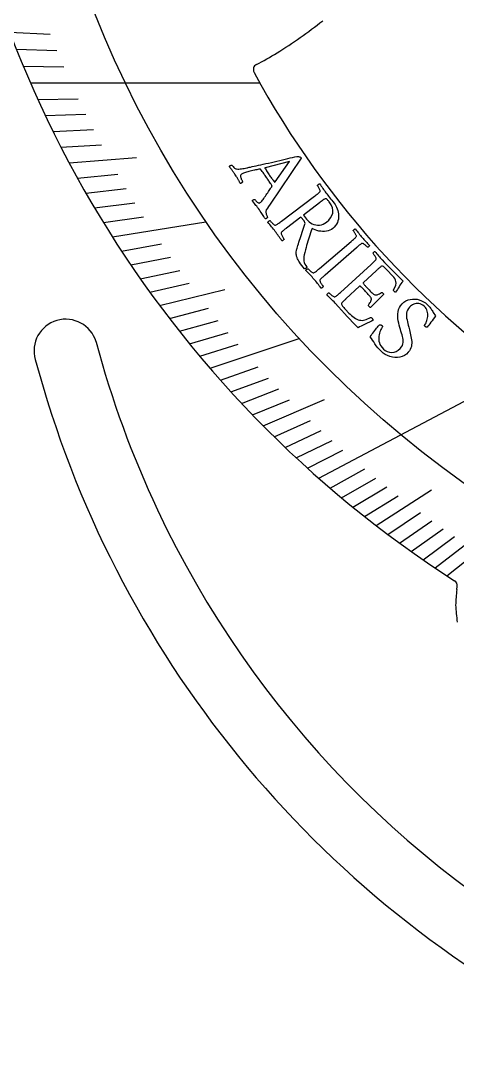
# Model space of a CAD drawing. Header units: millimetres. Extents: x -68 to 68, y -68 to 68.
# Drawn here: x -45.19 to -26.32, y -42.06 to 2.69 of the extents above; entities that cross this region are included whole.
import ezdxf

# ---------------------------------------------------------------- set-up
doc = ezdxf.new("R2010")
doc.units = ezdxf.units.MM
for name, color, linetype in [('CUT_INNER', 6, 'Continuous'), ('CUT_OUTER', 1, 'Continuous'), ('ENGRAVE', 7, 'Continuous'), ('ENGRAVE_FINE', 8, 'Continuous'), ('TEXT', 5, 'Continuous')]:
    doc.layers.add(name, color=color, linetype=linetype)

msp = doc.modelspace()

# ---------------------------------------------------------------- linework, layer by layer
at = {"layer": 'CUT_INNER'}
for points in [[(-41.9361, -11.2022), (-41.9342, -11.208)], [(-26.3439, -21.9168), (-26.3243, -21.7847)]]:
    msp.add_lwpolyline(points, dxfattribs=at)
for centre, radius, start, end in [((-0.0002, -0.0001), 64.9798, 121.35855, 268.567248), ((-0.0004, 19.5457), 48.8539, 133.31217, 237.24056), ((-47.7308, 22.4949), 25.2052, 305.45206, 308.21336), ((-43.5393, 16.6081), 17.9787, 301.61917, 305.45215), ((-40.5487, 11.6773), 12.212, 296.99575, 301.79948), ((-34.888, 0.5751), 0.25, 117.99365, 208.65234), ((-0.0017, 19.544), 39.9598, 208.5352, 236.62445), ((-43.2482, -11.5885), 1.3679, 16.40544, 196.13694), ((0.0856, 0.0357), 43.4981, 194.98029, 205.1714), ((-0.0002, -0.0003), 46.1412, 195.03363, 243.26577), ((0, 0), 43.4055, 205.17681, 243.31241), ((-26.5715, -21.748), 0.25, 351.54129, 57.12891), ((-18.4751, -22.8092), 7.9192, 173.52996, 178.39205), ((-18.9165, -22.2289), 7.4833, 182.74247, 188.40739)]:
    msp.add_arc(centre, radius, start, end, dxfattribs=at)
at = {"layer": 'CUT_OUTER'}
msp.add_circle((0, 0), 68.4, dxfattribs=at)
at = {"layer": 'ENGRAVE'}
for points in [[(-44.7739, 0), (-34.8561, 0)], [(-41.2293, -6.6627), (-37.1851, -6.0091)], [(-37.0095, -12.3453), (-33.1532, -11.0589)], [(-32.3117, -17.0971), (-23.7709, -12.5779)], [(-27.2826, -20.9808), (-24.1464, -18.569)]]:
    msp.add_lwpolyline(points, dxfattribs=at)
msp.add_circle((0, 19.5457), 45.1196, dxfattribs=at)
at = {"layer": 'ENGRAVE_FINE'}
for points in [[(-45.6688, 2.1935), (-43.9191, 2.1095)], [(-45.3803, 1.4524), (-43.6292, 1.3963)], [(-45.0819, 0.7212), (-43.33, 0.6932)], [(-44.4567, -0.7112), (-42.7049, -0.6832)], [(-44.1305, -1.4124), (-42.3794, -1.3563)], [(-43.7955, -2.1035), (-42.0459, -2.0195)], [(-43.4522, -2.7847), (-41.7044, -2.6727)], [(-43.1006, -3.4559), (-40.185, -3.2221)], [(-42.7412, -4.1171), (-40.9988, -3.9492)], [(-42.3741, -4.7683), (-40.6352, -4.5727)], [(-41.9996, -5.4097), (-40.2647, -5.1862)], [(-41.6179, -6.0411), (-39.8876, -5.7899)], [(-40.834, -7.2744), (-39.1143, -6.968)], [(-40.4323, -7.8764), (-38.7187, -7.5425)], [(-40.0242, -8.4686), (-38.3173, -8.1074)], [(-39.6101, -9.0511), (-37.9104, -8.6627)], [(-39.1902, -9.6239), (-36.3641, -8.9299)], [(-38.7646, -10.1872), (-37.0808, -9.7447)], [(-38.3335, -10.7409), (-36.6585, -10.2715)], [(-37.8972, -11.2851), (-36.2314, -10.7891)], [(-37.4558, -11.8199), (-35.7997, -11.2973)], [(-36.5584, -12.8614), (-34.9234, -12.2862)], [(-36.1028, -13.3682), (-34.479, -12.7669)], [(-35.6428, -13.8658), (-34.0308, -13.2387)], [(-35.1785, -14.3543), (-33.5787, -13.7016)], [(-34.7101, -14.8337), (-32.0601, -13.7012)], [(-34.2378, -15.3042), (-32.664, -14.6007)], [(-33.7616, -15.7656), (-32.2015, -15.0371)], [(-33.2818, -16.2182), (-31.7359, -15.4649)], [(-32.7984, -16.662), (-31.2672, -15.8841)], [(-31.8216, -17.5234), (-30.3211, -16.6971)], [(-31.3284, -17.9412), (-29.8439, -17.091)], [(-30.8322, -18.3504), (-29.3642, -17.4766)], [(-30.333, -18.7511), (-28.882, -17.8541)], [(-29.8311, -19.1434), (-27.4379, -17.6076)], [(-29.3264, -19.5273), (-27.9105, -18.5845)], [(-28.8191, -19.9029), (-27.4215, -18.9377)], [(-28.3093, -20.2704), (-26.9303, -19.283)], [(-27.7971, -20.6296), (-26.4372, -19.6204)], [(-26.7659, -21.3239), (-25.4454, -20.2719)]]:
    msp.add_lwpolyline(points, dxfattribs=at)
at = {"layer": 'TEXT'}
for points in [[(-35.4236, -3.6748), (-35.4167, -3.6733), (-35.396, -3.6689), (-35.3614, -3.6615), (-35.313, -3.6512), (-35.2528, -3.6383), (-35.1829, -3.623), (-35.1032, -3.6054), (-35.0137, -3.5854), (-34.9167, -3.5637), (-34.8141, -3.541), (-34.7061, -3.5174), (-34.5925, -3.4927), (-34.4755, -3.467), (-34.357, -3.4405), (-34.2372, -3.413), (-34.116, -3.3847), (-33.9954, -3.3561), (-33.8773, -3.3279), (-33.7618, -3.3003), (-33.6488, -3.2732), (-33.5404, -3.2471), (-33.4388, -3.2225), (-33.3438, -3.1994), (-33.2556, -3.1779), (-33.2349, -3.1767), (-33.2106, -3.1789), (-33.1827, -3.1845), (-33.1511, -3.1935), (-33.1208, -3.2043), (-33.0969, -3.2154), (-33.0793, -3.2268), (-33.068, -3.2385), (-33.066, -3.2416), (-33.0646, -3.2442), (-33.064, -3.2464), (-33.0639, -3.2481), (-33.0641, -3.25), (-33.0641, -3.2526), (-33.0639, -3.256), (-33.0634, -3.2602), (-34.4158, -5.2398), (-34.4808, -5.3391), (-34.529, -5.4138), (-34.5605, -5.4638), (-34.5754, -5.489), (-34.586, -5.5134), (-34.5923, -5.541), (-34.5941, -5.5718), (-34.5916, -5.6059), (-34.5859, -5.6409), (-34.5783, -5.6745), (-34.5686, -5.7067), (-34.5569, -5.7374), (-34.5452, -5.7646), (-34.5354, -5.786), (-34.5274, -5.8016), (-34.5213, -5.8116), (-34.5268, -5.8248), (-34.5362, -5.8375), (-34.5497, -5.8498), (-34.5672, -5.8616), (-34.5849, -5.8719), (-34.5989, -5.8794), (-34.6092, -5.8843), (-34.6158, -5.8864), (-34.649, -5.834), (-34.6805, -5.7844), (-34.7102, -5.7375), (-34.7381, -5.6934), (-34.7669, -5.649), (-34.7991, -5.601), (-34.8349, -5.5494), (-34.8741, -5.4942), (-34.916, -5.4364), (-34.9548, -5.3842), (-34.9905, -5.3375), (-35.0232, -5.2963), (-35.0563, -5.2555), (-35.0931, -5.2095), (-35.1338, -5.1586), (-35.1782, -5.1025), (-35.1742, -5.0905), (-35.1661, -5.0786), (-35.1539, -5.0669), (-35.1377, -5.0554), (-35.1202, -5.0457), (-35.1043, -5.0394), (-35.0899, -5.0365), (-35.0771, -5.037), (-35.0634, -5.0548), (-35.0451, -5.076), (-35.0221, -5.1006), (-34.9943, -5.1285), (-34.9656, -5.155), (-34.9395, -5.1754), (-34.9161, -5.1896), (-34.8954, -5.1976), (-34.8826, -5.198), (-34.8685, -5.1946), (-34.853, -5.1877), (-34.8361, -5.177), (-34.8186, -5.1624), (-34.7977, -5.1411), (-34.7733, -5.1129), (-34.7455, -5.078), (-34.7152, -5.0381), (-34.6837, -4.995), (-34.6507, -4.9487), (-34.6164, -4.8991), (-34.5818, -4.8482), (-34.5477, -4.7978), (-34.5143, -4.7478), (-34.4815, -4.6984), (-34.4504, -4.6515), (-34.4222, -4.6088), (-34.3968, -4.5706), (-34.3743, -4.5366), (-34.3559, -4.5088), (-34.3427, -4.489), (-34.3347, -4.4771), (-34.3321, -4.4731), (-34.332, -4.4724), (-34.3316, -4.4701), (-34.3309, -4.4664), (-34.33, -4.4612), (-34.3293, -4.4555), (-34.3296, -4.4505), (-34.3307, -4.446), (-34.3327, -4.4422), (-34.3506, -4.4133), (-34.371, -4.3816), (-34.394, -4.3472), (-34.4195, -4.3099), (-34.4459, -4.2719), (-34.4712, -4.2352), (-34.4956, -4.1997), (-34.5191, -4.1656), (-34.5252, -4.1568), (-34.5312, -4.148), (-34.5373, -4.1392), (-34.5433, -4.1303), (-34.5492, -4.1217), (-34.5548, -4.1136), (-34.5601, -4.1059), (-34.565, -4.0986), (-34.6, -4.0477), (-34.6323, -4.0009), (-34.6622, -3.9581), (-34.6895, -3.9195), (-34.7176, -3.8805), (-34.75, -3.8365), (-34.7865, -3.7877), (-34.8273, -3.7339), (-34.8289, -3.7321), (-34.8316, -3.7303), (-34.8352, -3.7285), (-34.8398, -3.7268), (-34.8442, -3.7252), (-34.8473, -3.7241), (-34.8492, -3.7235), (-34.8499, -3.7232), (-34.8555, -3.7246), (-34.8722, -3.7285), (-34.9002, -3.7351), (-34.9393, -3.7443), (-34.9861, -3.7552), (-35.0372, -3.767), (-35.0926, -3.7796), (-35.1523, -3.7931), (-35.2129, -3.807), (-35.2713, -3.8209), (-35.3274, -3.8348), (-35.3811, -3.8488), (-35.434, -3.8625), (-35.4813, -3.8767), (-35.5231, -3.8915), (-35.5594, -3.9068), (-35.591, -3.9219), (-35.6187, -3.9361), (-35.6425, -3.9493), (-35.6624, -3.9616), (-35.6788, -3.9775), (-35.6886, -3.9991), (-35.6916, -4.0265), (-35.688, -4.0596), (-35.6798, -4.0951), (-35.6692, -4.1297), (-35.6563, -4.1635), (-35.6411, -4.1963), (-35.6261, -4.2256), (-35.614, -4.2486), (-35.6048, -4.2653), (-35.5985, -4.2757), (-35.6017, -4.2827), (-35.609, -4.2919), (-35.6204, -4.3032), (-35.6359, -4.3165), (-35.6526, -4.3294), (-35.6679, -4.3392), (-35.6816, -4.3461), (-35.6937, -4.35), (-35.7143, -4.3154), (-35.7331, -4.2833), (-35.7502, -4.2537), (-35.7656, -4.2266), (-35.7802, -4.2008), (-35.7948, -4.1749), (-35.8093, -4.1491), (-35.8239, -4.1232), (-35.8399, -4.0955), (-35.8589, -4.0642), (-35.8809, -4.0293), (-35.9058, -3.9908), (-35.9314, -3.9522), (-35.9553, -3.9171), (-35.9775, -3.8855), (-35.9981, -3.8574), (-36.0178, -3.831), (-36.0375, -3.8045), (-36.0572, -3.7781), (-36.0768, -3.7517), (-36.0977, -3.7234), (-36.1208, -3.6913), (-36.1463, -3.6556), (-36.1742, -3.6162), (-36.1707, -3.6094), (-36.1628, -3.601), (-36.1504, -3.5912), (-36.1336, -3.5798), (-36.1155, -3.5689), (-36.0994, -3.5605), (-36.0851, -3.5546), (-36.0727, -3.5512), (-36.0593, -3.57), (-36.04, -3.5932), (-36.0151, -3.6209), (-35.9844, -3.6529), (-35.9517, -3.683), (-35.9207, -3.7048), (-35.8916, -3.7183), (-35.8644, -3.7236), (-35.8119, -3.7271), (-35.7588, -3.7271), (-35.705, -3.7238), (-35.6505, -3.7169), (-35.5952, -3.7079), (-35.539, -3.6979), (-35.4818, -3.6868), (-35.4236, -3.6748)], [(-33.5683, -3.4067), (-34.626, -3.671), (-34.6264, -3.6714), (-34.6275, -3.6726), (-34.6293, -3.6747), (-34.6319, -3.6776), (-34.6344, -3.6807), (-34.6358, -3.6834), (-34.6362, -3.6857), (-34.6355, -3.6877), (-34.6135, -3.724), (-34.5891, -3.7635), (-34.5621, -3.8062), (-34.5326, -3.8519), (-34.5032, -3.8968), (-34.4768, -3.9369), (-34.4532, -3.9723), (-34.4325, -4.0028), (-34.4053, -4.042), (-34.3789, -4.079), (-34.3535, -4.1137), (-34.3289, -4.146), (-34.3042, -4.178), (-34.2784, -4.2114), (-34.2515, -4.2464), (-34.2235, -4.2828), (-34.2208, -4.2856), (-34.2174, -4.287), (-34.2133, -4.2869), (-34.2086, -4.2854), (-34.2042, -4.2835), (-34.2011, -4.2821), (-34.1992, -4.2813), (-34.1986, -4.281)], [(-31.644, -5.1991), (-31.6042, -5.2546), (-31.5684, -5.3145), (-31.5365, -5.3788), (-31.5085, -5.4476), (-31.4853, -5.5192), (-31.4679, -5.5919), (-31.4563, -5.6658), (-31.4505, -5.7408), (-31.4516, -5.816), (-31.4607, -5.8901), (-31.4778, -5.9633), (-31.5029, -6.0354), (-31.5371, -6.1053), (-31.5814, -6.1716), (-31.636, -6.2342), (-31.7009, -6.2931), (-31.7621, -6.3364), (-31.8289, -6.371), (-31.9013, -6.397), (-31.9795, -6.4143), (-32.0606, -6.4236), (-32.1421, -6.4254), (-32.2239, -6.4199), (-32.3061, -6.407), (-32.3859, -6.3874), (-32.4607, -6.3619), (-32.5305, -6.3305), (-32.5951, -6.2932), (-32.632, -6.3925), (-32.6665, -6.4886), (-32.6985, -6.5818), (-32.728, -6.6718), (-32.7558, -6.7607), (-32.7826, -6.8504), (-32.8083, -6.9409), (-32.8329, -7.0321), (-32.8574, -7.1263), (-32.8828, -7.2257), (-32.9091, -7.3303), (-32.9362, -7.4401), (-32.9503, -7.512), (-32.9572, -7.5806), (-32.957, -7.646), (-32.9497, -7.708), (-32.9338, -7.7698), (-32.9078, -7.8343), (-32.8717, -7.9015), (-32.8256, -7.9714), (-32.829, -7.9836), (-32.8375, -7.9957), (-32.8509, -8.0077), (-32.8694, -8.0196), (-32.8883, -8.0301), (-32.9032, -8.0379), (-32.914, -8.043), (-32.9207, -8.0454), (-32.986, -7.9659), (-33.0439, -7.8919), (-33.0944, -7.8236), (-33.1375, -7.761), (-33.1736, -7.7046), (-33.2029, -7.6551), (-33.2254, -7.6125), (-33.2412, -7.5768), (-33.2488, -7.552), (-33.2573, -7.5222), (-33.2667, -7.4874), (-33.2769, -7.4478), (-33.2845, -7.4036), (-33.286, -7.3553), (-33.2815, -7.3029), (-33.2709, -7.2464), (-33.2643, -7.2208), (-33.2547, -7.1859), (-33.2423, -7.1416), (-33.2269, -7.0882), (-33.209, -7.0272), (-33.1887, -6.9603), (-33.1662, -6.8876), (-33.1414, -6.8091), (-33.1149, -6.7264), (-33.0874, -6.6409), (-33.0588, -6.5528), (-33.0292, -6.4621), (-32.9989, -6.3708), (-32.9684, -6.2809), (-32.9377, -6.1925), (-32.9068, -6.1055), (-32.9018, -6.0752), (-32.9064, -6.0431), (-32.9206, -6.009), (-32.9444, -5.973), (-33.0769, -5.8011), (-33.6984, -6.2774), (-33.7036, -6.2813), (-33.7087, -6.2852), (-33.7138, -6.2892), (-33.7189, -6.2931), (-33.724, -6.297), (-33.7292, -6.3009), (-33.7343, -6.3049), (-33.7394, -6.3088), (-33.771, -6.3332), (-33.801, -6.3567), (-33.8293, -6.3792), (-33.8559, -6.4008), (-33.8801, -6.4216), (-33.9012, -6.4417), (-33.919, -6.461), (-33.9337, -6.4797), (-33.9374, -6.4921), (-33.9366, -6.5094), (-33.9314, -6.5316), (-33.9218, -6.5587), (-33.9091, -6.5882), (-33.8946, -6.6178), (-33.8784, -6.6473), (-33.8604, -6.677), (-33.8429, -6.7042), (-33.8281, -6.7266), (-33.8159, -6.7442), (-33.8065, -6.7569), (-33.811, -6.7678), (-33.8188, -6.7796), (-33.83, -6.7924), (-33.8447, -6.806), (-33.8604, -6.8181), (-33.8752, -6.8263), (-33.8889, -6.8306), (-33.9016, -6.8309), (-33.9383, -6.7769), (-33.9742, -6.7242), (-34.0094, -6.6726), (-34.0439, -6.6222), (-34.0786, -6.5724), (-34.1144, -6.5223), (-34.1513, -6.472), (-34.1892, -6.4215), (-34.2268, -6.3726), (-34.2652, -6.3238), (-34.3046, -6.2749), (-34.3449, -6.226), (-34.3859, -6.1769), (-34.4273, -6.1275), (-34.4692, -6.0777), (-34.5116, -6.0276), (-34.5079, -6.0154), (-34.5001, -6.0034), (-34.4882, -5.9914), (-34.4723, -5.9794), (-34.4553, -5.969), (-34.44, -5.9616), (-34.4265, -5.9572), (-34.4148, -5.9559), (-34.4051, -5.9683), (-34.3914, -5.9847), (-34.3738, -6.005), (-34.3523, -6.0292), (-34.3285, -6.0546), (-34.3041, -6.0785), (-34.2791, -6.101), (-34.2535, -6.1219), (-34.2296, -6.139), (-34.2097, -6.1498), (-34.1938, -6.1544), (-34.1819, -6.1528), (-34.1551, -6.1424), (-34.1264, -6.1281), (-34.0959, -6.1101), (-34.0635, -6.0883), (-34.0296, -6.064), (-33.9946, -6.0385), (-33.9585, -6.0118), (-33.9213, -5.984), (-32.4902, -4.9017), (-32.453, -4.8736), (-32.417, -4.846), (-32.3823, -4.8191), (-32.3488, -4.7927), (-32.318, -4.7672), (-32.2916, -4.7426), (-32.2695, -4.719), (-32.2516, -4.6964), (-32.2453, -4.6847), (-32.2444, -4.6685), (-32.249, -4.6476), (-32.259, -4.6221), (-32.2722, -4.5944), (-32.2863, -4.5668), (-32.3013, -4.5392), (-32.3173, -4.5117), (-32.3326, -4.4864), (-32.3456, -4.4654), (-32.3564, -4.4489), (-32.3649, -4.4368), (-32.3599, -4.4263), (-32.3517, -4.4149), (-32.34, -4.4026), (-32.325, -4.3894), (-32.3089, -4.3777), (-32.2941, -4.3697), (-32.2805, -4.3655), (-32.2681, -4.3651), (-32.2335, -4.4155), (-32.1995, -4.4655), (-32.1661, -4.5149), (-32.1333, -4.5639), (-32.1005, -4.6122), (-32.0672, -4.6598), (-32.0333, -4.7066), (-31.9988, -4.7527), (-31.9619, -4.8008), (-31.9231, -4.8504), (-31.8823, -4.9014), (-31.8397, -4.9538), (-31.7948, -5.009), (-31.7472, -5.0683), (-31.6969, -5.1316), (-31.644, -5.1991)], [(-31.9699, -6.0216), (-31.8728, -5.9325), (-31.7965, -5.8371), (-31.7409, -5.7356), (-31.7059, -5.6279), (-31.6971, -5.5148), (-31.7201, -5.3966), (-31.7748, -5.2732), (-31.8611, -5.1443), (-31.8742, -5.1278), (-31.8906, -5.1079), (-31.9105, -5.0844), (-31.9337, -5.0573), (-31.9575, -5.0326), (-31.979, -5.0162), (-31.9981, -5.008), (-32.015, -5.0081), (-32.0375, -5.0161), (-32.0642, -5.0296), (-32.0952, -5.0487), (-32.1304, -5.0732), (-32.1678, -5.1007), (-32.2052, -5.1286), (-32.2427, -5.1568), (-32.2803, -5.1854), (-32.9744, -5.7226), (-32.8398, -5.8973), (-32.7872, -5.9573), (-32.7283, -6.01), (-32.663, -6.0553), (-32.5914, -6.0931), (-32.5157, -6.1222), (-32.4383, -6.1413), (-32.359, -6.1504), (-32.278, -6.1494), (-32.1973, -6.1369), (-32.1191, -6.1114), (-32.0433, -6.073), (-31.9699, -6.0216)], [(-30.4324, -6.6879), (-30.3935, -6.7324), (-30.3544, -6.7757), (-30.3152, -6.8178), (-30.2757, -6.8588), (-30.2359, -6.8997), (-30.1953, -6.9417), (-30.1541, -6.9848), (-30.1121, -7.029), (-30.1151, -7.041), (-30.1221, -7.0535), (-30.133, -7.0663), (-30.1478, -7.0796), (-30.1638, -7.0915), (-30.1783, -7.1003), (-30.1911, -7.1061), (-30.2025, -7.1087), (-30.2126, -7.0978), (-30.2268, -7.0835), (-30.245, -7.066), (-30.2671, -7.045), (-30.2912, -7.0231), (-30.3152, -7.0024), (-30.3392, -6.983), (-30.363, -6.9649), (-30.3854, -6.9503), (-30.4049, -6.9414), (-30.4216, -6.9382), (-30.4355, -6.9407), (-30.4566, -6.9517), (-30.4792, -6.9658), (-30.5035, -6.983), (-30.5294, -7.0032), (-30.5565, -7.0257), (-30.5848, -7.0494), (-30.614, -7.0743), (-30.6443, -7.1005), (-30.6492, -7.1047), (-30.6541, -7.109), (-30.659, -7.1132), (-30.6638, -7.1174), (-30.6687, -7.1217), (-30.6736, -7.1259), (-30.6784, -7.1301), (-30.6833, -7.1344), (-32.0372, -8.3117), (-32.0421, -8.3159), (-32.047, -8.3201), (-32.0518, -8.3244), (-32.0567, -8.3286), (-32.0616, -8.3328), (-32.0664, -8.3371), (-32.0713, -8.3413), (-32.0762, -8.3455), (-32.1062, -8.3718), (-32.1347, -8.3971), (-32.1615, -8.4214), (-32.1868, -8.4446), (-32.2097, -8.4668), (-32.2294, -8.4882), (-32.246, -8.5086), (-32.2595, -8.5281), (-32.2624, -8.5408), (-32.2606, -8.558), (-32.2541, -8.5798), (-32.2428, -8.6062), (-32.2283, -8.6349), (-32.212, -8.6635), (-32.194, -8.692), (-32.1742, -8.7205), (-32.155, -8.7466), (-32.1388, -8.768), (-32.1256, -8.7848), (-32.1155, -8.7969), (-32.1192, -8.8081), (-32.1263, -8.8204), (-32.1367, -8.8338), (-32.1505, -8.8483), (-32.1655, -8.8614), (-32.1797, -8.8705), (-32.1931, -8.8756), (-32.2058, -8.8767), (-32.2457, -8.8251), (-32.2848, -8.7746), (-32.3232, -8.7253), (-32.3607, -8.6772), (-32.3985, -8.6296), (-32.4373, -8.5818), (-32.4772, -8.5339), (-32.5181, -8.4858), (-32.5586, -8.4394), (-32.6001, -8.393), (-32.6424, -8.3466), (-32.6856, -8.3003), (-32.7295, -8.2539), (-32.774, -8.2071), (-32.8189, -8.16), (-32.8643, -8.1126), (-32.8613, -8.1003), (-32.8543, -8.0877), (-32.8432, -8.075), (-32.8281, -8.0621), (-32.8117, -8.0506), (-32.7969, -8.0423), (-32.7837, -8.0371), (-32.7721, -8.035), (-32.7616, -8.0469), (-32.7469, -8.0624), (-32.7281, -8.0816), (-32.7052, -8.1044), (-32.6798, -8.1283), (-32.654, -8.1506), (-32.6277, -8.1715), (-32.6009, -8.1908), (-32.576, -8.2064), (-32.5554, -8.2159), (-32.5393, -8.2196), (-32.5275, -8.2172), (-32.5014, -8.2051), (-32.4736, -8.1892), (-32.4443, -8.1693), (-32.4133, -8.1455), (-32.381, -8.1192), (-32.3476, -8.0916), (-32.3132, -8.0627), (-32.2778, -8.0326), (-30.9137, -6.8671), (-30.8783, -6.8367), (-30.8441, -6.807), (-30.8111, -6.7779), (-30.7793, -6.7495), (-30.7502, -6.7221), (-30.7253, -6.696), (-30.7047, -6.6711), (-30.6883, -6.6474), (-30.6827, -6.6353), (-30.6828, -6.619), (-30.6886, -6.5985), (-30.7002, -6.5737), (-30.7152, -6.5468), (-30.7312, -6.5197), (-30.7484, -6.4927), (-30.7666, -6.4655), (-30.784, -6.4405), (-30.7987, -6.4199), (-30.8107, -6.4038), (-30.82, -6.3922), (-30.8157, -6.3813), (-30.8082, -6.3694), (-30.7973, -6.3565), (-30.7832, -6.3424), (-30.7679, -6.3297), (-30.7535, -6.3208), (-30.7402, -6.3158), (-30.7278, -6.3146), (-30.6901, -6.3629), (-30.6528, -6.4109), (-30.616, -6.4587), (-30.5797, -6.5062), (-30.5434, -6.5531), (-30.5068, -6.599), (-30.4698, -6.6439), (-30.4324, -6.6879)], [(-29.5704, -7.656), (-29.4713, -7.762), (-29.3658, -7.8719), (-29.2538, -7.9855), (-29.1353, -8.1027), (-29.0145, -8.2212), (-28.8958, -8.3389), (-28.7793, -8.4557), (-28.6648, -8.5718), (-28.7128, -8.6342), (-28.7573, -8.6956), (-28.7984, -8.7558), (-28.8361, -8.8149), (-28.8726, -8.8737), (-28.9102, -8.9329), (-28.9488, -8.9924), (-28.9886, -9.0524), (-29.0039, -9.0504), (-29.0198, -9.0438), (-29.0364, -9.0327), (-29.0536, -9.0172), (-29.069, -8.9988), (-29.0773, -8.9822), (-29.0786, -8.9675), (-29.0728, -8.9545), (-29.016, -8.8477), (-28.9803, -8.7523), (-28.9656, -8.6684), (-28.972, -8.5958), (-28.9938, -8.5301), (-29.0252, -8.4666), (-29.0663, -8.4054), (-29.117, -8.3464), (-29.3551, -8.0956), (-29.3654, -8.0849), (-29.3795, -8.0705), (-29.3972, -8.0526), (-29.4187, -8.0311), (-29.4419, -8.0084), (-29.4651, -7.9871), (-29.488, -7.967), (-29.5109, -7.9482), (-29.5322, -7.9328), (-29.5504, -7.9231), (-29.5657, -7.9189), (-29.5778, -7.9204), (-29.5986, -7.9321), (-29.6208, -7.9469), (-29.6445, -7.9649), (-29.6697, -7.986), (-29.6957, -8.0089), (-29.722, -8.0324), (-29.7485, -8.0564), (-29.7752, -8.081), (-29.7856, -8.0907), (-29.7949, -8.0993), (-29.8029, -8.1068), (-29.8098, -8.1132), (-30.3839, -8.6458), (-30.3873, -8.6536), (-30.3848, -8.6654), (-30.3764, -8.6811), (-30.3622, -8.7008), (-30.3443, -8.7228), (-30.3249, -8.7456), (-30.304, -8.7691), (-30.2816, -8.7935), (-30.1336, -8.9508), (-30.0851, -9.0012), (-30.0413, -9.0449), (-30.0024, -9.0819), (-29.9683, -9.1121), (-29.9376, -9.136), (-29.9088, -9.154), (-29.8819, -9.1661), (-29.8569, -9.1723), (-29.8322, -9.1735), (-29.8063, -9.1706), (-29.7792, -9.1635), (-29.7508, -9.1522), (-29.7197, -9.1372), (-29.6843, -9.1189), (-29.6448, -9.0971), (-29.601, -9.072), (-29.5879, -9.0666), (-29.5731, -9.0684), (-29.5566, -9.0773), (-29.5384, -9.0933), (-29.5231, -9.111), (-29.5123, -9.1279), (-29.506, -9.1441), (-29.5041, -9.1595), (-30.0715, -9.7116), (-30.0844, -9.7092), (-30.0987, -9.7022), (-30.1145, -9.6906), (-30.1316, -9.6744), (-30.1465, -9.6564), (-30.1553, -9.6392), (-30.158, -9.6228), (-30.1547, -9.6073), (-30.1243, -9.558), (-30.099, -9.5156), (-30.0787, -9.4799), (-30.0635, -9.4509), (-30.0522, -9.427), (-30.0435, -9.4065), (-30.0376, -9.3894), (-30.0345, -9.3756), (-30.0332, -9.3635), (-30.0331, -9.3514), (-30.0342, -9.3393), (-30.0363, -9.3272), (-30.0403, -9.3115), (-30.0501, -9.2918), (-30.0657, -9.268), (-30.0869, -9.2402), (-30.1119, -9.2098), (-30.1385, -9.1784), (-30.1667, -9.1461), (-30.1965, -9.1127), (-30.2268, -9.0794), (-30.2564, -9.0472), (-30.2852, -9.0161), (-30.3132, -8.9861), (-30.3329, -8.9654), (-30.354, -8.9435), (-30.3766, -8.9204), (-30.4006, -8.8961), (-30.4247, -8.8723), (-30.4476, -8.8506), (-30.4692, -8.831), (-30.4895, -8.8134), (-30.5078, -8.7999), (-30.523, -8.7924), (-30.5354, -8.7907), (-30.5447, -8.7951), (-31.1314, -9.3394), (-31.1349, -9.3427), (-31.1393, -9.3467), (-31.1444, -9.3515), (-31.1503, -9.357), (-31.1739, -9.379), (-31.2004, -9.4042), (-31.2299, -9.4325), (-31.2624, -9.4639), (-31.2919, -9.4941), (-31.3127, -9.5188), (-31.3247, -9.5379), (-31.3279, -9.5515), (-31.3221, -9.5776), (-31.3125, -9.6035), (-31.299, -9.6292), (-31.2817, -9.6547), (-31.2591, -9.6831), (-31.2297, -9.7174), (-31.1934, -9.7578), (-31.1504, -9.8041), (-31.0092, -9.9533), (-30.9553, -10.0071), (-30.8989, -10.0579), (-30.8401, -10.1055), (-30.779, -10.1501), (-30.718, -10.1891), (-30.6601, -10.2203), (-30.6051, -10.2437), (-30.5532, -10.2592), (-30.4961, -10.2697), (-30.4381, -10.2716), (-30.3791, -10.2647), (-30.3191, -10.2492), (-30.258, -10.2283), (-30.1956, -10.2052), (-30.132, -10.18), (-30.067, -10.1526), (-30.054, -10.1497), (-30.0395, -10.1528), (-30.0236, -10.1621), (-30.0061, -10.1774), (-29.9822, -10.2038), (-29.9652, -10.2279), (-29.9549, -10.2496), (-29.9515, -10.2691), (-30.0353, -10.3088), (-30.122, -10.3493), (-30.2116, -10.3907), (-30.3042, -10.4329), (-30.3936, -10.4751), (-30.4738, -10.5168), (-30.5446, -10.558), (-30.606, -10.5987), (-30.7267, -10.4749), (-30.8458, -10.3502), (-30.9632, -10.2247), (-31.079, -10.0983), (-31.1978, -9.9678), (-31.3244, -9.8295), (-31.4586, -9.6834), (-31.6003, -9.5293), (-31.6497, -9.4761), (-31.6971, -9.4262), (-31.7423, -9.3795), (-31.7856, -9.3362), (-31.8278, -9.2939), (-31.8701, -9.2501), (-31.9125, -9.2049), (-31.955, -9.1584), (-31.9524, -9.1459), (-31.9458, -9.1332), (-31.9351, -9.1201), (-31.9204, -9.1067), (-31.9044, -9.0947), (-31.8899, -9.0859), (-31.8769, -9.0803), (-31.8654, -9.0778), (-31.8545, -9.0894), (-31.8393, -9.1044), (-31.8199, -9.123), (-31.7962, -9.145), (-31.7701, -9.1681), (-31.7436, -9.1896), (-31.7166, -9.2096), (-31.6892, -9.228), (-31.6638, -9.2427), (-31.6429, -9.2517), (-31.6267, -9.2548), (-31.615, -9.252), (-31.5893, -9.2391), (-31.5621, -9.2223), (-31.5334, -9.2015), (-31.5032, -9.1767), (-31.4717, -9.1493), (-31.4393, -9.1206), (-31.4058, -9.0907), (-31.3714, -9.0594), (-30.0456, -7.8506), (-30.0112, -7.819), (-29.978, -7.7882), (-29.9459, -7.7581), (-29.915, -7.7287), (-29.8868, -7.7004), (-29.8628, -7.6734), (-29.843, -7.6479), (-29.8274, -7.6237), (-29.8221, -7.6115), (-29.8228, -7.5952), (-29.8293, -7.5748), (-29.8417, -7.5504), (-29.8575, -7.524), (-29.8744, -7.4975), (-29.8924, -7.471), (-29.9115, -7.4444), (-29.9297, -7.42), (-29.9451, -7.3999), (-29.9576, -7.3842), (-29.9673, -7.3728), (-29.9634, -7.3619), (-29.9562, -7.3498), (-29.9457, -7.3364), (-29.9321, -7.3219), (-29.9172, -7.3087), (-29.9031, -7.2994), (-29.89, -7.2939), (-29.8776, -7.2923), (-29.8384, -7.3394), (-29.7996, -7.3862), (-29.7612, -7.4328), (-29.7234, -7.4791), (-29.6856, -7.5248), (-29.6475, -7.5695), (-29.6091, -7.6132), (-29.5704, -7.656)], [(-27.6241, -9.583), (-27.5806, -9.6255), (-27.5422, -9.6656), (-27.509, -9.7034), (-27.4809, -9.7388), (-27.4556, -9.7737), (-27.4309, -9.8099), (-27.4067, -9.8474), (-27.3829, -9.8863), (-27.3578, -9.928), (-27.3293, -9.9742), (-27.2976, -10.0248), (-27.2625, -10.0798), (-27.3097, -10.1483), (-27.3587, -10.2171), (-27.4096, -10.2859), (-27.4622, -10.3549), (-27.5126, -10.4195), (-27.5564, -10.4751), (-27.5937, -10.5217), (-27.6245, -10.5593), (-27.6315, -10.5666), (-27.6411, -10.5697), (-27.6532, -10.5686), (-27.6678, -10.5634), (-27.6827, -10.556), (-27.6956, -10.5488), (-27.7063, -10.5416), (-27.7151, -10.5345), (-27.7245, -10.5244), (-27.7313, -10.5137), (-27.7355, -10.5025), (-27.7371, -10.4907), (-27.7144, -10.4569), (-27.6925, -10.4178), (-27.6714, -10.3735), (-27.6512, -10.3241), (-27.6331, -10.2712), (-27.6186, -10.2165), (-27.6076, -10.1599), (-27.6001, -10.1015), (-27.597, -10.0425), (-27.5992, -9.9839), (-27.6067, -9.9259), (-27.6194, -9.8684), (-27.6387, -9.8128), (-27.6657, -9.7606), (-27.7003, -9.7117), (-27.7427, -9.6662), (-27.8023, -9.6158), (-27.8618, -9.5779), (-27.9213, -9.5526), (-27.9807, -9.5398), (-28.0393, -9.5372), (-28.0961, -9.5421), (-28.1511, -9.5548), (-28.2043, -9.5752), (-28.2546, -9.601), (-28.3007, -9.63), (-28.3428, -9.6622), (-28.3809, -9.6977), (-28.433, -9.7591), (-28.4726, -9.823), (-28.4996, -9.8893), (-28.5139, -9.9581), (-28.5187, -10.029), (-28.5169, -10.1017), (-28.5086, -10.1761), (-28.4937, -10.2521), (-28.4755, -10.3293), (-28.4573, -10.4071), (-28.4392, -10.4855), (-28.421, -10.5645), (-28.4058, -10.6243), (-28.3896, -10.6871), (-28.3726, -10.7529), (-28.3545, -10.8217), (-28.337, -10.8924), (-28.3217, -10.9639), (-28.3084, -11.0364), (-28.2972, -11.1097), (-28.2901, -11.183), (-28.2892, -11.2553), (-28.2944, -11.3266), (-28.3058, -11.3969), (-28.325, -11.4651), (-28.3536, -11.5302), (-28.3916, -11.5922), (-28.439, -11.651), (-28.5195, -11.7274), (-28.6072, -11.7881), (-28.7023, -11.8329), (-28.8048, -11.8617), (-28.9112, -11.8757), (-29.0179, -11.8761), (-29.125, -11.8627), (-29.2324, -11.8356), (-29.3368, -11.796), (-29.4352, -11.7452), (-29.5273, -11.6833), (-29.6132, -11.6102), (-29.6883, -11.5346), (-29.7577, -11.4558), (-29.8215, -11.3739), (-29.8795, -11.2891), (-29.9334, -11.2052), (-29.9849, -11.1264), (-30.034, -11.0528), (-30.0807, -10.9842), (-30.0452, -10.9301), (-30.0076, -10.875), (-29.9678, -10.819), (-29.926, -10.7621), (-29.8841, -10.7066), (-29.8446, -10.655), (-29.8072, -10.6072), (-29.7721, -10.5633), (-29.7413, -10.5253), (-29.7166, -10.4956), (-29.6982, -10.4741), (-29.686, -10.4608), (-29.6708, -10.4613), (-29.6556, -10.463), (-29.6403, -10.4657), (-29.6251, -10.4696), (-29.6104, -10.4749), (-29.5968, -10.4816), (-29.5844, -10.4899), (-29.5731, -10.4997), (-29.5623, -10.5137), (-29.5577, -10.5285), (-29.559, -10.5441), (-29.5665, -10.5605), (-29.5837, -10.5898), (-29.6024, -10.6256), (-29.6224, -10.6678), (-29.644, -10.7166), (-29.6647, -10.7706), (-29.6824, -10.8287), (-29.6972, -10.8908), (-29.7089, -10.9569), (-29.7153, -11.0255), (-29.7142, -11.095), (-29.7054, -11.1654), (-29.689, -11.2368), (-29.6626, -11.308), (-29.6238, -11.3778), (-29.5726, -11.4463), (-29.509, -11.5133), (-29.431, -11.5756), (-29.346, -11.6209), (-29.2541, -11.6491), (-29.1554, -11.6603), (-29.0558, -11.6512), (-28.9608, -11.6189), (-28.8705, -11.5635), (-28.7848, -11.4851), (-28.7317, -11.4206), (-28.6926, -11.3564), (-28.6672, -11.2926), (-28.6557, -11.2291), (-28.6542, -11.165), (-28.6592, -11.0993), (-28.6706, -11.032), (-28.6883, -10.9629), (-28.7096, -10.8919), (-28.7318, -10.8184), (-28.7548, -10.7425), (-28.7786, -10.6642), (-28.8026, -10.5742), (-28.8256, -10.4816), (-28.8476, -10.3864), (-28.8686, -10.2885), (-28.8848, -10.1898), (-28.8925, -10.0921), (-28.8916, -9.9954), (-28.8822, -9.8998), (-28.8609, -9.8072), (-28.8245, -9.7197), (-28.773, -9.6372), (-28.7064, -9.5597), (-28.6253, -9.4877), (-28.5392, -9.4308), (-28.4481, -9.389), (-28.352, -9.3622), (-28.2537, -9.3491), (-28.156, -9.3484), (-28.0589, -9.3602), (-27.9623, -9.3843), (-27.8689, -9.4195), (-27.7814, -9.4643), (-27.6999, -9.5187), (-27.6241, -9.583)]]:
    msp.add_lwpolyline(points, close=True, dxfattribs=at)

doc.saveas('drawing.dxf')
